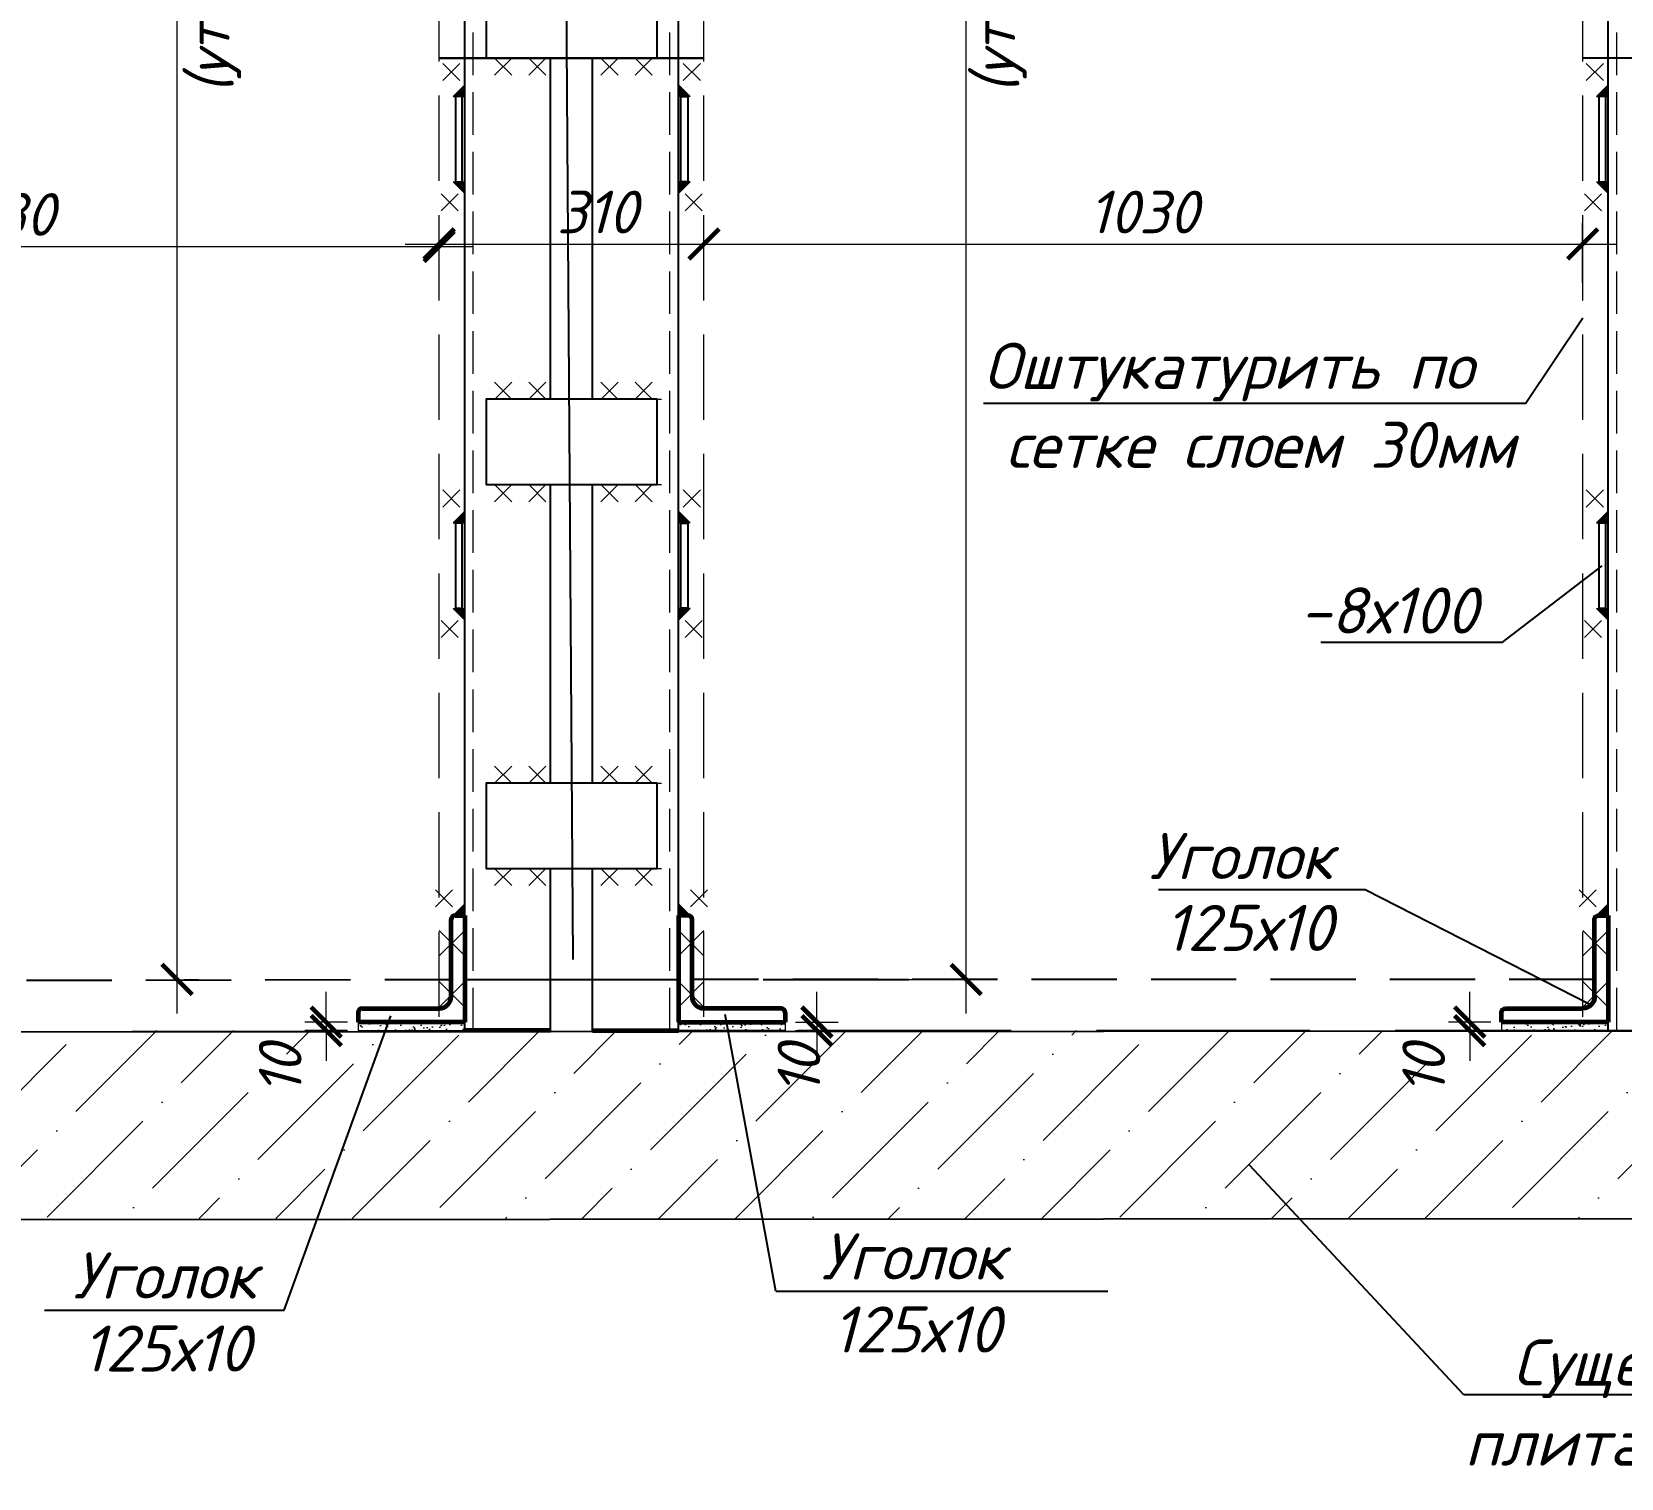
# Model space of a CAD drawing. Header units: millimetres. Extents: x 749182 to 2267578, y 70462 to 311449.
# Drawn here: x 2113770 to 2115633, y 182643 to 184338 of the extents above; entities that cross this region are included whole.
import ezdxf

# ---------------------------------------------------------------- set-up
doc = ezdxf.new("R2010")
doc.units = ezdxf.units.MM
doc.linetypes.add('GOST2.303 4', pattern=[7, 5, -2, 0])
doc.linetypes.add('ГОСТ 2.303 4', pattern=[7, 5, -2, 0])
doc.layers.get('Defpoints').update_dxf_attribs({"color": 255})
for name, color, linetype, lineweight in [('1Стены', 252, 'Continuous', 25), ('монолит', 176, 'Continuous', 50), ('Размер', 7, 'Continuous', 13), ('Размеры КР', 164, 'Continuous', 9), ('сварка', 156, 'Continuous', 9), ('штрих', 8, 'Continuous', 5)]:
    doc.layers.add(name, color=color, linetype=linetype, lineweight=lineweight)
doc.layers.add('CS_UNPLOTTED', color=254, linetype='Continuous', plot=False)
doc.layers.add('металл', color=124, linetype='Continuous')
doc.layers.add('Текст', color=7, linetype='Continuous')
doc.styles.add('GOST 2.304_new', font='isocpeur.ttf', dxfattribs={"width": 0.9, "oblique": 15})
doc.styles.add('М2', font='isocpeui.ttf')
doc.dimstyles.new('SPDS', dxfattribs={"dimscale": 25, "dimtxt": 2.5, "dimasz": 1.77, "dimexe": 1.25, "dimexo": 0.625, "dimtad": 1, "dimdec": 0, "dimrnd": 0.001, "dimtxsty": 'GOST 2.304_new', "dimblk": 'ARCHTICK', "dimcen": 2.5, "dimdle": 2, "dimclrt": 256, "dimazin": 2, "dimtfac": 0.75, "dimtdec": 0, "dimtmove": 1, "dimatfit": 3, "dimfxl": 0, "dimtolj": 1, "dimlwd": 9, "dimlwe": 9, "dimarcsym": 0})
doc.dimstyles.new('SPDS 1_20', dxfattribs={"dimscale": 20, "dimtxt": 2.5, "dimasz": 1.77, "dimexe": 1.25, "dimexo": 0.625, "dimtad": 1, "dimdec": 0, "dimrnd": 0.001, "dimtxsty": 'М2', "dimblk": 'ARCHTICK', "dimcen": 2.5, "dimdle": 2, "dimclrt": 256, "dimadec": 0, "dimazin": 2, "dimtfac": 0.75, "dimtdec": 0, "dimtmove": 1, "dimatfit": 3, "dimfxl": 0, "dimtolj": 1, "dimlwd": 9, "dimlwe": 9, "dimarcsym": 0})

# ---------------------------------------------------------------- blocks, each defined once
blk = doc.blocks.new('свар')
at = {"layer": 'сварка', "color": 0, "linetype": 'Continuous', "ltscale": 10}
for p, q in [((10, 10), (-10, -10)), ((-10, 10), (10, -10))]:
    blk.add_line(p, q, dxfattribs=at)
blk = doc.blocks.new('_ArchTick')
at = {"color": 0, "linetype": 'ByBlock', "const_width": 0.15}
blk.add_lwpolyline([(-0.5, -0.5), (0.5, 0.5)], dxfattribs=at)
blk = doc.blocks.new('*D3144')
at = {"color": 0, "lineweight": 9, "ltscale": 20, "transparency": 16777216}
for p, q in [((2114115.2, 183177.2), (2114115.2, 183212.6)), ((2114140.1, 183177.2), (2114090.2, 183177.2)), ((2114140.1, 183167.2), (2114090.2, 183167.2)), ((2114115.2, 183177.2), (2114115.2, 183167.2)), ((2114115.2, 183167.2), (2114115.2, 183131.8))]:
    blk.add_line(p, q, dxfattribs=at)
at = {"layer": 'Defpoints', "color": 0, "lineweight": 20, "ltscale": 20, "transparency": 16777216}
for p in [(2114115.2, 183167.2), (2114152.6, 183177.2), (2114152.6, 183167.2)]:
    blk.add_point(p, dxfattribs=at)
at = {"color": 0, "lineweight": 9, "ltscale": 20, "transparency": 16777216, "xscale": 35.4, "yscale": 35.4, "zscale": 35.4}
for p, rotation in [((2114115.2, 183177.2), 270), ((2114115.2, 183167.2), 90)]:
    blk.add_blockref('_ArchTick', p, dxfattribs=dict(at, rotation=rotation))
at = {"ltscale": 20, "transparency": 16777216, "insert": (2114061.3, 183121.5), "char_height": 50, "attachment_point": 5, "rotation": 90, "style": 'М2'}
blk.add_mtext('\\A1;10', dxfattribs=at)
blk = doc.blocks.new('*D3138')
at = {"layer": 'Defpoints', "color": 0, "lineweight": 20, "ltscale": 20, "transparency": 16777216}
for p in [(2113936.2, 185527.2), (2113940.4, 185527.2), (2113936.2, 183227.2)]:
    blk.add_point(p, dxfattribs=at)
at = {"layer": 'Размер', "color": 0, "lineweight": 9, "ltscale": 20, "transparency": 16777216}
for p, q in [((2113940.4, 183187.2), (2113940.4, 185567.2)), ((2113948.7, 185527.2), (2113965.4, 185527.2)), ((2113948.7, 183227.2), (2113965.4, 183227.2))]:
    blk.add_line(p, q, dxfattribs=at)
at = {"layer": 'Размер', "color": 0, "lineweight": 9, "ltscale": 20, "transparency": 16777216, "xscale": 35.4, "yscale": 35.4, "zscale": 35.4}
for p, rotation in [((2113940.4, 185527.2), 90), ((2113940.4, 183227.2), 270)]:
    blk.add_blockref('_ArchTick', p, dxfattribs=dict(at, rotation=rotation))
at = {"layer": 'Размер', "ltscale": 20, "transparency": 16777216, "insert": (2113942, 184530.8), "char_height": 50, "width": 670.583, "attachment_point": 5, "rotation": 90, "style": 'М2'}
blk.add_mtext('\\A1;2200  \\P(уточнять по АР)', dxfattribs=at)
blk = doc.blocks.new('*D3153')
at = {"color": 0, "lineweight": 9, "ltscale": 20, "transparency": 16777216}
for p, q in [((2115455.6, 183177.2), (2115455.6, 183212.6)), ((2115480.5, 183177.2), (2115430.6, 183177.2)), ((2115480.5, 183167.2), (2115430.6, 183167.2)), ((2115455.6, 183177.2), (2115455.6, 183167.2)), ((2115455.6, 183167.2), (2115455.6, 183131.8))]:
    blk.add_line(p, q, dxfattribs=at)
at = {"layer": 'Defpoints', "color": 0, "lineweight": 20, "ltscale": 20, "transparency": 16777216}
for p in [(2115455.6, 183167.2), (2115493, 183177.2), (2115493, 183167.2)]:
    blk.add_point(p, dxfattribs=at)
at = {"color": 0, "lineweight": 9, "ltscale": 20, "transparency": 16777216, "xscale": 35.4, "yscale": 35.4, "zscale": 35.4}
for p, rotation in [((2115455.6, 183177.2), 270), ((2115455.6, 183167.2), 90)]:
    blk.add_blockref('_ArchTick', p, dxfattribs=dict(at, rotation=rotation))
at = {"ltscale": 20, "transparency": 16777216, "insert": (2115401.7, 183121.5), "char_height": 50, "attachment_point": 5, "rotation": 90, "style": 'М2'}
blk.add_mtext('\\A1;10', dxfattribs=at)
blk = doc.blocks.new('*D3155')
at = {"color": 0, "lineweight": 9, "ltscale": 20, "transparency": 16777216}
for p, q in [((2114690.4, 183177.2), (2114690.4, 183212.6)), ((2114665.5, 183177.2), (2114715.4, 183177.2)), ((2114665.5, 183167.2), (2114715.4, 183167.2)), ((2114690.4, 183177.2), (2114690.4, 183167.2)), ((2114690.4, 183167.2), (2114690.4, 183131.8))]:
    blk.add_line(p, q, dxfattribs=at)
at = {"layer": 'Defpoints', "color": 0, "lineweight": 20, "ltscale": 20, "transparency": 16777216}
for p in [(2114653, 183177.2), (2114653, 183167.2), (2114690.4, 183167.2)]:
    blk.add_point(p, dxfattribs=at)
at = {"color": 0, "lineweight": 9, "ltscale": 20, "transparency": 16777216, "xscale": 35.4, "yscale": 35.4, "zscale": 35.4}
for p, rotation in [((2114690.4, 183177.2), 270), ((2114690.4, 183167.2), 90)]:
    blk.add_blockref('_ArchTick', p, dxfattribs=dict(at, rotation=rotation))
at = {"ltscale": 20, "transparency": 16777216, "insert": (2114669.3, 183121.5), "char_height": 50, "attachment_point": 5, "rotation": 90, "style": 'М2'}
blk.add_mtext('\\A1;10', dxfattribs=at)
blk = doc.blocks.new('*D3147')
at = {"layer": 'Defpoints', "color": 0, "lineweight": 20, "ltscale": 20, "transparency": 16777216}
for p in [(2114711.4, 185527.2), (2114865.3, 185527.2), (2114780.2, 183227.2)]:
    blk.add_point(p, dxfattribs=at)
at = {"layer": 'Размер', "color": 0, "lineweight": 9, "ltscale": 20, "transparency": 16777216}
for p, q in [((2114865.3, 183187.2), (2114865.3, 185567.2)), ((2114723.9, 185527.2), (2114890.3, 185527.2)), ((2114792.7, 183227.2), (2114890.3, 183227.2))]:
    blk.add_line(p, q, dxfattribs=at)
at = {"layer": 'Размер', "color": 0, "lineweight": 9, "ltscale": 20, "transparency": 16777216, "xscale": 35.4, "yscale": 35.4, "zscale": 35.4}
for p, rotation in [((2114865.3, 185527.2), 90), ((2114865.3, 183227.2), 270)]:
    blk.add_blockref('_ArchTick', p, dxfattribs=dict(at, rotation=rotation))
at = {"layer": 'Размер', "ltscale": 20, "transparency": 16777216, "insert": (2114862.9, 184530.8), "char_height": 50, "width": 670.583, "attachment_point": 5, "rotation": 90, "style": 'М2'}
blk.add_mtext('\\A1;2200 \\P(уточнять по АР)', dxfattribs=at)
blk = doc.blocks.new('*D3148')
at = {"color": 0, "lineweight": 9, "ltscale": 20, "transparency": 16777216}
for p, q in [((2114247.6, 184058.6), (2114247.6, 184114.2)), ((2114558, 184043.8), (2114558, 184114.2)), ((2114207.6, 184089.2), (2114598, 184089.2))]:
    blk.add_line(p, q, dxfattribs=at)
at = {"layer": 'Defpoints', "color": 0, "lineweight": 20, "ltscale": 20, "transparency": 16777216}
for p in [(2114558, 184089.2), (2114247.6, 184046.1), (2114558, 184031.3)]:
    blk.add_point(p, dxfattribs=at)
at = {"color": 0, "lineweight": 9, "ltscale": 20, "transparency": 16777216, "xscale": 35.4, "yscale": 35.4, "zscale": 35.4, "rotation": 180}
blk.add_blockref('_ArchTick', (2114247.6, 184089.2), dxfattribs=at)
at = {"color": 0, "lineweight": 9, "ltscale": 20, "transparency": 16777216, "xscale": 35.4, "yscale": 35.4, "zscale": 35.4}
blk.add_blockref('_ArchTick', (2114558, 184089.2), dxfattribs=at)
at = {"ltscale": 20, "transparency": 16777216, "insert": (2114432.8, 184126.7), "char_height": 50, "attachment_point": 5, "style": 'М2'}
blk.add_mtext('\\A1;310', dxfattribs=at)
blk = doc.blocks.new('*U806')
at = {"color": 0, "linetype": 'Continuous', "lineweight": -2, "ltscale": 100}
for p, q in [((0, 0), (-8.07, 0.45)), ((-4.99, 0.28), (-7.1, -1.61)), ((-6.99, 0.39), (-5.1, -1.72)), ((-1, 0.06), (-3.11, -1.83)), ((-3, 0.17), (-1.11, -1.94))]:
    blk.add_line(p, q, dxfattribs=at)
blk = doc.blocks.new('*D3158')
at = {"layer": 'Defpoints', "color": 0, "lineweight": 20, "transparency": 16777216}
for p in [(2114247.6, 184086.4), (2113217.7, 184051.7), (2114247.6, 184046.1)]:
    blk.add_point(p, dxfattribs=at)
at = {"layer": 'Размеры КР', "color": 0, "lineweight": 9, "transparency": 16777216}
for p, q in [((2113217.7, 184064.2), (2113217.7, 184111.4)), ((2114247.6, 184058.6), (2114247.6, 184111.4)), ((2113177.7, 184086.4), (2114287.6, 184086.4))]:
    blk.add_line(p, q, dxfattribs=at)
at = {"layer": 'Размеры КР', "color": 0, "lineweight": 9, "transparency": 16777216, "xscale": 35.4, "yscale": 35.4, "zscale": 35.4, "rotation": 180}
blk.add_blockref('_ArchTick', (2113217.7, 184086.4), dxfattribs=at)
at = {"layer": 'Размеры КР', "color": 0, "lineweight": 9, "transparency": 16777216, "xscale": 35.4, "yscale": 35.4, "zscale": 35.4}
blk.add_blockref('_ArchTick', (2114247.6, 184086.4), dxfattribs=at)
at = {"layer": 'Размеры КР', "lineweight": 20, "transparency": 16777216, "insert": (2113732.7, 184123.9), "char_height": 50, "attachment_point": 5, "style": 'М2'}
blk.add_mtext('\\A1;1030', dxfattribs=at)
blk = doc.blocks.new('*D3159')
at = {"layer": 'Defpoints', "color": 0, "lineweight": 20, "transparency": 16777216}
for p in [(2115588, 184089.2), (2114558, 184045.1), (2115588, 184031.2)]:
    blk.add_point(p, dxfattribs=at)
at = {"layer": 'Размеры КР', "color": 0, "lineweight": 9, "transparency": 16777216}
for p, q in [((2114558, 184057.6), (2114558, 184114.2)), ((2115588, 184043.7), (2115588, 184114.2)), ((2114518, 184089.2), (2115628, 184089.2))]:
    blk.add_line(p, q, dxfattribs=at)
at = {"layer": 'Размеры КР', "color": 0, "lineweight": 9, "transparency": 16777216, "xscale": 35.4, "yscale": 35.4, "zscale": 35.4, "rotation": 180}
blk.add_blockref('_ArchTick', (2114558, 184089.2), dxfattribs=at)
at = {"layer": 'Размеры КР', "color": 0, "lineweight": 9, "transparency": 16777216, "xscale": 35.4, "yscale": 35.4, "zscale": 35.4}
blk.add_blockref('_ArchTick', (2115588, 184089.2), dxfattribs=at)
at = {"layer": 'Размеры КР', "lineweight": 20, "transparency": 16777216, "insert": (2115073, 184126.7), "char_height": 50, "attachment_point": 5, "style": 'М2'}
blk.add_mtext('\\A1;1030', dxfattribs=at)

msp = doc.modelspace()

# ---------------------------------------------------------------- hatches: boundary and pattern name
at = {"layer": 'Размер', "ltscale": 20}
h = msp.add_hatch(dxfattribs=at)
h.set_pattern_fill('AR-SAND', color=256, scale=0.3)
h.set_pattern_definition([(37.5, (1337799.552, 535929.439), (-0.48000939, 14.68239712), [0, -11.5824, 0, -12.954, 0, -12.3825]), (7.5, (1337799.552, 535929.439), (13.4856985, 21.504753), [0, -6.2484, 0, -10.4394, 0, -4.0005]), (327.5, (1337790.18, 535929.439), (23.7297711, 0.04311554), [0, -3.81, 0, -13.716, 0, -17.907]), (317.5, (1337790.18, 535929.439), (22.90669357, 6.6878797), [0, -1.905, 0, -8.9916, 0, -10.287])])
h.paths.add_polyline_path([(2114152.583, 183177.1856), (2114247.583, 183177.1856), (2114247.583, 183167.1856), (2114152.583, 183167.1856)])
h.paths.add_polyline_path([(2114247.583, 183177.1856), (2114277.583, 183177.1856), (2114277.583, 183167.1856), (2114247.583, 183167.1856)])
h = msp.add_hatch(dxfattribs=at)
h.set_pattern_fill('AR-SAND', color=256, scale=0.3)
h.set_pattern_definition([(37.5, (1337700.016, 535929.439), (-0.48000939, 14.68239712), [0, -11.5824, 0, -12.954, 0, -12.3825]), (7.5, (1337700.016, 535929.439), (13.4856985, 21.504753), [0, -6.2484, 0, -10.4394, 0, -4.0005]), (327.5, (1337690.643, 535929.439), (23.7297711, 0.04311554), [0, -3.81, 0, -13.716, 0, -17.907]), (317.5, (1337690.643, 535929.439), (22.90669357, 6.6878797), [0, -1.905, 0, -8.9916, 0, -10.287])])
h.paths.add_polyline_path([(2114653.0267, 183177.1856), (2114558.0267, 183177.1856), (2114558.0267, 183167.1856), (2114653.0267, 183167.1856)])
h.paths.add_polyline_path([(2114558.0267, 183177.1856), (2114528.0267, 183177.1856), (2114528.0267, 183167.1856), (2114558.0267, 183167.1856)])
h = msp.add_hatch(dxfattribs=at)
h.set_pattern_fill('AR-SAND', color=256, scale=0.3)
h.set_pattern_definition([(37.5, (1337930.016, 535929.439), (-0.48000939, 14.68239712), [0, -11.5824, 0, -12.954, 0, -12.3825]), (7.5, (1337930.016, 535929.439), (13.4856985, 21.504753), [0, -6.2484, 0, -10.4394, 0, -4.0005]), (327.5, (1337920.643, 535929.439), (23.7297711, 0.04311554), [0, -3.81, 0, -13.716, 0, -17.907]), (317.5, (1337920.643, 535929.439), (22.90669357, 6.6878797), [0, -1.905, 0, -8.9916, 0, -10.287])])
h.paths.add_polyline_path([(2115493.0562, 183177.1856), (2115588.0562, 183177.1856), (2115588.0562, 183167.1856), (2115493.0562, 183167.1856)])
h.paths.add_polyline_path([(2115588.0562, 183177.1856), (2115618.0562, 183177.1856), (2115618.0562, 183167.1856), (2115588.0562, 183167.1856)])
at = {"layer": 'сварка', "linetype": 'Continuous', "ltscale": 5}
for points in [[(2114277.5732, 184262.2834), (2114277.5732, 184275.9269), (2114263.9297, 184262.2834)], [(2114277.5732, 184262.2834), (2114277.5732, 184275.9269), (2114263.9297, 184262.2834)], [(2114528.0365, 184262.2834), (2114528.0365, 184275.9269), (2114541.68, 184262.2834)], [(2114528.0365, 184262.2834), (2114528.0365, 184275.9269), (2114541.68, 184262.2834)], [(2115618.0464, 184262.2834), (2115618.0464, 184275.9269), (2115604.4029, 184262.2834)], [(2114277.5732, 184162.0878), (2114277.5732, 184148.4444), (2114263.9297, 184162.0878)], [(2114528.0365, 184162.0878), (2114528.0365, 184148.4444), (2114541.68, 184162.0878)], [(2115618.0464, 184162.0878), (2115618.0464, 184148.4444), (2115604.4029, 184162.0878)], [(2114277.5732, 183762.2834), (2114277.5732, 183775.9269), (2114263.9297, 183762.2834)], [(2114528.0365, 183762.2834), (2114528.0365, 183775.9269), (2114541.68, 183762.2834)], [(2115618.0464, 183762.2834), (2115618.0464, 183775.9269), (2115604.4029, 183762.2834)], [(2114277.5732, 183662.0878), (2114277.5732, 183648.4444), (2114263.9297, 183662.0878)], [(2114528.0365, 183662.0878), (2114528.0365, 183648.4444), (2114541.68, 183662.0878)], [(2115618.0464, 183662.0878), (2115618.0464, 183648.4444), (2115604.4029, 183662.0878)], [(2114277.5732, 183302.1856), (2114277.5732, 183315.8291), (2114263.9297, 183302.1856)], [(2114528.0365, 183302.1856), (2114528.0365, 183315.8291), (2114541.68, 183302.1856)], [(2115618.0464, 183302.1856), (2115618.0464, 183315.8291), (2115604.4029, 183302.1856)]]:
    msp.add_hatch(color=0, dxfattribs=at).paths.add_polyline_path(points, flags=0)
at = {"layer": 'штрих', "ltscale": 15}
h = msp.add_hatch(dxfattribs=at)
h.set_pattern_fill('ANSI36', color=256, scale=20)
h.set_pattern_definition([(45, (-39730602.16, -1335511.62), (33.67596045, 123.47852166), [158.75, -31.75, 0, -31.75])])
h.paths.add_polyline_path([(2112340.1489, 183167.1856), (2112340.1489, 182947.1856), (2116256.4724, 182947.1856), (2116256.4724, 183167.1856)])

# ---------------------------------------------------------------- linework, layer by layer
at = {"ltscale": 100}
for p, q in [((2115521.1423, 183902.0865), (2115588.0464, 184002.6019)), ((2115521.1423, 183902.0865), (2114885.8003, 183902.0865)), ((2115493.5267, 183622.0654), (2115611.0173, 183712.1858)), ((2115493.5267, 183622.0654), (2115281.1115, 183622.0654)), ((2115090.7537, 183332.5586), (2115332.9962, 183332.5586)), ((2115332.9962, 183332.5586), (2115597.9459, 183197.2862)), ((2114065.7714, 182839.5241), (2114190.8678, 183184.6463)), ((2114642.333, 182861.8251), (2114582.8861, 183186.2962)), ((2115448.7447, 182740.2241), (2115197.5804, 183009.6368)), ((2114642.333, 182861.8251), (2115031.4523, 182861.8251)), ((2113784.8908, 182839.5241), (2114065.7714, 182839.5241)), ((2116076.2488, 182740.2241), (2115448.7447, 182740.2241))]:
    msp.add_line(p, q, dxfattribs=at)
at = {"layer": '1Стены', "color": 0, "linetype": 'ГОСТ 2.303 4', "lineweight": 13, "ltscale": 10}
for p, q in [((2114287.5732, 183167.1856), (2114287.5732, 185557.1856)), ((2114518.0365, 183167.1856), (2114518.0365, 185557.1856)), ((2115628.0464, 183167.1856), (2115628.0464, 185557.1856))]:
    msp.add_line(p, q, dxfattribs=at)
at = {"layer": '1Стены', "color": 0, "linetype": 'ГОСТ 2.303 4', "lineweight": 13, "ltscale": 20}
for p, q in [((2114247.5732, 183183.1856), (2114247.5732, 185527.1856)), ((2114558.0365, 183183.1856), (2114558.0365, 185527.1856)), ((2114558.0365, 183183.1856), (2114558.0365, 185527.1856)), ((2115588.0464, 183183.1856), (2115588.0464, 185527.1856))]:
    msp.add_line(p, q, dxfattribs=at)
at = {"layer": '1Стены', "color": 0, "linetype": 'GOST2.303 4', "ltscale": 20}
for p, q in [((2113203.7365, 183225.1806), (2114261.5732, 183227.1856)), ((2115602.0464, 183227.1856), (2114544.0365, 183227.1856))]:
    msp.add_line(p, q, dxfattribs=at)
at = {"layer": '1Стены', "color": 0, "linetype": 'GOST2.303 4', "ltscale": 50}
msp.add_line((2114277.5732, 183227.1856), (2114798.09, 183227.1856), dxfattribs=at)
at = {"layer": '1Стены', "color": 0, "linetype": 'ГОСТ 2.303 4', "lineweight": 13, "ltscale": 50}
for p, q in [((2113187.7365, 183165.1806), (2114277.5633, 183167.1856)), ((2115618.0464, 183167.1856), (2114528.0464, 183167.1856))]:
    msp.add_line(p, q, dxfattribs=at)
at = {"layer": 'CS_UNPLOTTED', "ltscale": 20}
msp.add_line((2114385.0019, 186075.3247), (2114404.2106, 183250.4493), dxfattribs=at)
at = {"layer": 'CS_UNPLOTTED', "ltscale": 100}
for p, q in [((2114247.5732, 184307.1856), (2114558.0365, 184307.1856)), ((2114558.0365, 184307.1856), (2114247.5732, 184307.1856)), ((2116238.0998, 184307.1856), (2115588.0464, 184307.1856))]:
    msp.add_line(p, q, dxfattribs=at)
at = {"layer": 'металл', "color": 0, "ltscale": 20}
for p, q in [((2114277.5732, 183167.1856), (2114277.5732, 185557.1856)), ((2114528.0365, 183167.1856), (2114528.0365, 185557.1856)), ((2115618.0464, 183167.1856), (2115618.0464, 185557.1856)), ((2114378.0365, 183907.1856), (2114378.0365, 184307.1856)), ((2114427.2453, 183907.1856), (2114427.2453, 184307.1856)), ((2114378.0365, 183457.1856), (2114378.0365, 183807.1856)), ((2114427.2453, 183457.1856), (2114427.2453, 183807.1856)), ((2114378.0365, 183167.1856), (2114378.0365, 183357.1856)), ((2114427.2453, 183167.1856), (2114427.2453, 183357.1856)), ((2115618.0562, 183167.1856), (2115778.0464, 183167.1856))]:
    msp.add_line(p, q, dxfattribs=at)
at = {"layer": 'металл', "color": 0, "linetype": 'Continuous', "lineweight": 60, "ltscale": 20}
for p, q in [((2114261.5732, 183207.1856), (2114261.5732, 183297.5856)), ((2114266.1732, 183302.1856), (2114277.5732, 183302.1856)), ((2114277.5732, 183302.1856), (2114277.5732, 183177.1856)), ((2114528.0365, 183302.1856), (2114528.0365, 183177.1856)), ((2114539.4365, 183302.1856), (2114528.0365, 183302.1856)), ((2114544.0365, 183207.1856), (2114544.0365, 183297.5856)), ((2114152.5732, 183188.5856), (2114152.5732, 183177.1856)), ((2114157.1732, 183193.1856), (2114247.5732, 183193.1856)), ((2114648.4365, 183193.1856), (2114558.0365, 183193.1856)), ((2114653.0365, 183188.5856), (2114653.0365, 183177.1856)), ((2114378.0365, 183167.1856), (2114277.583, 183167.1856)), ((2114427.2453, 183167.1856), (2114528.0267, 183167.1856))]:
    msp.add_line(p, q, dxfattribs=at)
at = {"layer": 'металл', "color": 0, "linetype": 'Continuous', "lineweight": 60, "ltscale": 20, "extrusion": (0, 0, -1)}
for p, q in [((2115602.0464, 183207.1856), (2115602.0464, 183297.5856)), ((2115606.6464, 183302.1856), (2115618.0464, 183302.1856)), ((2115618.0464, 183302.1856), (2115618.0464, 183177.1856)), ((2115493.0464, 183177.1856), (2115493.0464, 183188.5856)), ((2115497.6464, 183193.1856), (2115588.0464, 183193.1856)), ((2114277.5732, 183177.1856), (2114152.5732, 183177.1856)), ((2114528.0365, 183177.1856), (2114653.0365, 183177.1856)), ((2115618.0464, 183177.1856), (2115493.0464, 183177.1856))]:
    msp.add_line(p, q, dxfattribs=at)
at = {"layer": 'металл', "color": 0, "ltscale": 20}
for points in [[(2114503.0365, 184407.1856), (2114302.5732, 184407.1856), (2114302.5732, 184307.1856), (2114503.0365, 184307.1856)], [(2114274.5641, 184262.1856), (2114266.5641, 184262.1856), (2114266.5641, 184162.1856), (2114274.5641, 184162.1856)], [(2114531.0456, 184262.1856), (2114539.0456, 184262.1856), (2114539.0456, 184162.1856), (2114531.0456, 184162.1856)], [(2115615.0373, 184262.1856), (2115607.0373, 184262.1856), (2115607.0373, 184162.1856), (2115615.0373, 184162.1856)], [(2114503.0365, 183907.1856), (2114302.5732, 183907.1856), (2114302.5732, 183807.1856), (2114503.0365, 183807.1856)], [(2114274.5641, 183762.1856), (2114266.5641, 183762.1856), (2114266.5641, 183662.1856), (2114274.5641, 183662.1856)], [(2114531.0456, 183762.1856), (2114539.0456, 183762.1856), (2114539.0456, 183662.1856), (2114531.0456, 183662.1856)], [(2115615.0373, 183762.1856), (2115607.0373, 183762.1856), (2115607.0373, 183662.1856), (2115615.0373, 183662.1856)], [(2114503.0365, 183457.1856), (2114302.5732, 183457.1856), (2114302.5732, 183357.1856), (2114503.0365, 183357.1856)]]:
    msp.add_lwpolyline(points, close=True, dxfattribs=at)
at = {"layer": 'металл', "color": 0, "linetype": 'Continuous', "lineweight": 60, "ltscale": 20}
for centre, radius, start, end in [((2114266.1732, 183297.5856), 4.6, 90, 180), ((2114539.4365, 183297.5856), 4.6, 0, 90), ((2114247.5732, 183207.1856), 14, 270, 0), ((2114558.0365, 183207.1856), 14, 180, 270), ((2114157.1732, 183188.5856), 4.6, 90, 180), ((2114648.4365, 183188.5856), 4.6, 0, 90)]:
    msp.add_arc(centre, radius, start, end, dxfattribs=at)
at = {"layer": 'металл', "color": 0, "linetype": 'Continuous', "lineweight": 60, "ltscale": 20, "extrusion": (0, 0, -1)}
for centre, radius, start, end in [((-2115606.6464, 183297.5856), 4.6, 0, 90), ((-2115588.0464, 183207.1856), 14, 180, 270), ((-2115497.6464, 183188.5856), 4.6, 0, 90)]:
    msp.add_arc(centre, radius, start, end, dxfattribs=at)
at = {"layer": 'монолит', "color": 0, "lineweight": 25, "ltscale": 100}
for p, q in [((2112340.1489, 183165.1806), (2116256.4724, 183167.1856)), ((2112340.1489, 182945.1806), (2116256.4724, 182947.1856))]:
    msp.add_line(p, q, dxfattribs=at)
at = {"layer": 'Размер', "color": 0, "ltscale": 20}
for points in [[(2114277.583, 183177.1856), (2114152.583, 183177.1856), (2114152.583, 183167.1856), (2114277.583, 183167.1856)], [(2114528.0267, 183177.1856), (2114653.0267, 183177.1856), (2114653.0267, 183167.1856), (2114528.0267, 183167.1856)], [(2115618.0562, 183177.1856), (2115493.0562, 183177.1856), (2115493.0562, 183167.1856), (2115618.0562, 183167.1856)]]:
    msp.add_lwpolyline(points, close=True, dxfattribs=at)
at = {"layer": 'сварка', "color": 0, "linetype": 'Continuous', "ltscale": 5}
for p, q in [((2114277.5732, 184275.9269), (2114263.9297, 184262.2834)), ((2114277.5732, 184275.9269), (2114263.9297, 184262.2834)), ((2114263.9297, 184262.2834), (2114277.5732, 184262.2834)), ((2114263.9297, 184262.2834), (2114277.5732, 184262.2834)), ((2114277.5732, 184262.2834), (2114277.5732, 184275.9269)), ((2114277.5732, 184262.2834), (2114277.5732, 184275.9269)), ((2114528.0365, 184262.2834), (2114528.0365, 184275.9269)), ((2114528.0365, 184275.9269), (2114541.68, 184262.2834)), ((2114528.0365, 184262.2834), (2114528.0365, 184275.9269)), ((2114528.0365, 184275.9269), (2114541.68, 184262.2834)), ((2114541.68, 184262.2834), (2114528.0365, 184262.2834)), ((2114541.68, 184262.2834), (2114528.0365, 184262.2834)), ((2115618.0464, 184275.9269), (2115604.4029, 184262.2834)), ((2115604.4029, 184262.2834), (2115618.0464, 184262.2834)), ((2115618.0464, 184262.2834), (2115618.0464, 184275.9269)), ((2114277.5732, 184148.4444), (2114263.9297, 184162.0878)), ((2114263.9297, 184162.0878), (2114277.5732, 184162.0878)), ((2114277.5732, 184162.0878), (2114277.5732, 184148.4444)), ((2114528.0365, 184162.0878), (2114528.0365, 184148.4444)), ((2114528.0365, 184148.4444), (2114541.68, 184162.0878)), ((2114541.68, 184162.0878), (2114528.0365, 184162.0878)), ((2115618.0464, 184148.4444), (2115604.4029, 184162.0878)), ((2115604.4029, 184162.0878), (2115618.0464, 184162.0878)), ((2115618.0464, 184162.0878), (2115618.0464, 184148.4444)), ((2114277.5732, 183775.9269), (2114263.9297, 183762.2834)), ((2114263.9297, 183762.2834), (2114277.5732, 183762.2834)), ((2114277.5732, 183762.2834), (2114277.5732, 183775.9269)), ((2114528.0365, 183762.2834), (2114528.0365, 183775.9269)), ((2114528.0365, 183775.9269), (2114541.68, 183762.2834)), ((2114541.68, 183762.2834), (2114528.0365, 183762.2834)), ((2115618.0464, 183775.9269), (2115604.4029, 183762.2834)), ((2115604.4029, 183762.2834), (2115618.0464, 183762.2834)), ((2115618.0464, 183762.2834), (2115618.0464, 183775.9269)), ((2114277.5732, 183648.4444), (2114263.9297, 183662.0878)), ((2114263.9297, 183662.0878), (2114277.5732, 183662.0878)), ((2114277.5732, 183662.0878), (2114277.5732, 183648.4444)), ((2114528.0365, 183662.0878), (2114528.0365, 183648.4444)), ((2114528.0365, 183648.4444), (2114541.68, 183662.0878)), ((2114541.68, 183662.0878), (2114528.0365, 183662.0878)), ((2115618.0464, 183648.4444), (2115604.4029, 183662.0878)), ((2115604.4029, 183662.0878), (2115618.0464, 183662.0878)), ((2115618.0464, 183662.0878), (2115618.0464, 183648.4444)), ((2114277.5732, 183315.8291), (2114263.9297, 183302.1856)), ((2114277.5732, 183302.1856), (2114277.5732, 183315.8291)), ((2114528.0365, 183302.1856), (2114528.0365, 183315.8291)), ((2114528.0365, 183315.8291), (2114541.68, 183302.1856)), ((2115618.0464, 183315.8291), (2115604.4029, 183302.1856)), ((2115618.0464, 183302.1856), (2115618.0464, 183315.8291)), ((2114263.9297, 183302.1856), (2114277.5732, 183302.1856)), ((2114541.68, 183302.1856), (2114528.0365, 183302.1856)), ((2115604.4029, 183302.1856), (2115618.0464, 183302.1856))]:
    msp.add_line(p, q, dxfattribs=at)
at = {"layer": 'сварка', "color": 0, "linetype": 'Continuous', "ltscale": 15}
for p, q in [((2114277.583, 183302.1856), (2114277.583, 183177.1856)), ((2114528.0267, 183302.1856), (2114528.0267, 183177.1856)), ((2115618.0562, 183302.1856), (2115618.0562, 183177.1856)), ((2114277.583, 183284.6856), (2114247.583, 183254.6856)), ((2114277.583, 183254.6856), (2114247.583, 183284.6856)), ((2114528.0267, 183284.6856), (2114558.0267, 183254.6856)), ((2114528.0267, 183254.6856), (2114558.0267, 183284.6856)), ((2115618.0562, 183284.6856), (2115588.0562, 183254.6856)), ((2115618.0562, 183254.6856), (2115588.0562, 183284.6856)), ((2114277.583, 183224.6856), (2114247.583, 183194.6856)), ((2114277.583, 183194.6856), (2114247.583, 183224.6856)), ((2114528.0267, 183224.6856), (2114558.0267, 183194.6856)), ((2114528.0267, 183194.6856), (2114558.0267, 183224.6856)), ((2115618.0562, 183224.6856), (2115588.0562, 183194.6856)), ((2115618.0562, 183194.6856), (2115588.0562, 183224.6856))]:
    msp.add_line(p, q, dxfattribs=at)

# ---------------------------------------------------------------- block references
at = {"layer": 'Размер', "color": 0, "rotation": 270.0000000023722}
for p in [(2114261.8178, 184290.9161), (2114261.8178, 184290.9161), (2115602.291, 184290.9161), (2114259.8142, 184138.042), (2115600.2874, 184138.042), (2114261.8178, 183790.9161), (2115602.291, 183790.9161), (2114259.8142, 183638.042), (2115600.2874, 183638.042), (2114253.3988, 183322.3993), (2115593.872, 183322.3993)]:
    msp.add_blockref('свар', p, dxfattribs=at)
at = {"layer": 'Размер', "color": 0, "xscale": -1, "rotation": 89.99999999762788}
for p in [(2114543.7919, 184290.9161), (2114543.7919, 184290.9161), (2114545.7955, 184138.042), (2114543.7919, 183790.9161), (2114545.7955, 183638.042), (2114552.2109, 183322.3993)]:
    msp.add_blockref('свар', p, dxfattribs=at)
at = {"layer": 'сварка', "linetype": 'Continuous', "ltscale": 15, "yscale": 10, "zscale": 10}
for p, xscale, rotation in [((2114302.5732, 184307.1856), -10, 356.8182644325913), ((2114427.2453, 184307.1856), -10, 356.8182644325913), ((2114302.5732, 183907.1856), 10, 183.1817355674087), ((2114427.2453, 183907.1856), 10, 183.1817355674087), ((2114302.5732, 183807.1856), -10, 356.8182644325913), ((2114427.2453, 183807.1856), -10, 356.8182644325913), ((2114302.5732, 183457.1856), 10, 183.1817355674087), ((2114427.2453, 183457.1856), 10, 183.1817355674087), ((2114302.5732, 183357.1856), -10, 356.8182644325913), ((2114427.2453, 183357.1856), -10, 356.8182644325913)]:
    msp.add_blockref('*U806', p, dxfattribs=dict(at, xscale=xscale, rotation=rotation))

# ---------------------------------------------------------------- texts
at = {"layer": 'Текст', "ltscale": 20, "style": 'М2'}
for s, p in [('Оштукатурить по', (2114885.7514, 183919.4064)), ('сетке слоем 30мм', (2114911.9136, 183826.7677)), ('-8х100', (2115256.0904, 183632.6353)), ('Уголок', (2115079.6982, 183344.7924)), ('125х10', (2115097.573, 183260.6523)), ('Уголок', (2114695.2951, 182875.4339)), ('Уголок', (2113818.3662, 182853.1328)), ('125х10', (2114708.2314, 182789.9415)), ('125х10', (2113829.0753, 182767.6404)), ('Существующая', (2115506.2164, 182751.2473)), ('плита перекрытия', (2115449.7189, 182657.2473))]:
    msp.add_text(s, height=54, dxfattribs=at).set_placement(p)

# ---------------------------------------------------------------- dimensions: what is measured, and where the dimension line sits
at = {"ltscale": 20}
dim = msp.add_linear_dim(base=(2114558.0365, 184089.1618), p1=(2114247.5732, 184046.1337), p2=(2114558.0365, 184031.2853), text='310', dimstyle='SPDS', override={"dimscale": 20, "dimtxsty": 'М2', "dimfxl": 1.25, "dimtfill": 0, "dimarcsym": 1}, dxfattribs=at)
dim.commit()
dim.dimension.update_dxf_attribs({"geometry": '*D3148', "text_midpoint": (2114432.7657, 184089.1618), "dimtype": 160})
for base, p1, p2, picture, middle in [((2114115.1683, 183167.1856), (2114152.5732, 183177.1856), (2114152.5732, 183167.1856), '*D3144', (2114098.7693, 183121.5232)), ((2114690.4414, 183167.1856), (2114653.0365, 183177.1856), (2114653.0365, 183167.1856), '*D3155', (2114706.8404, 183121.5232)), ((2115455.6415, 183167.1856), (2115493.0464, 183177.1856), (2115493.0464, 183167.1856), '*D3153', (2115439.2425, 183121.5232))]:
    dim = msp.add_linear_dim(base=base, p1=p1, p2=p2, angle=90, dimstyle='SPDS', override={"dimscale": 20, "dimtxsty": 'М2', "dimfxl": 1.25, "dimtfill": 0, "dimarcsym": 1}, dxfattribs=at)
    dim.commit()
    dim.dimension.update_dxf_attribs({"geometry": picture, "text_midpoint": middle, "dimtype": 160})
at = {"layer": 'Размер', "ltscale": 20}
for base, p1, p2, text, picture, middle in [((2113940.4379, 185527.1856), (2113936.1714, 183227.1856), (2113936.1714, 185527.1856), '2200  \\P(уточнять по АР)', '*D3138', (2114031.1241, 184530.8197)), ((2114865.345, 185527.1856), (2114780.1845, 183227.1856), (2114711.4383, 185527.1856), '2200 \\P(уточнять по АР)', '*D3147', (2114952.1037, 184530.8197))]:
    dim = msp.add_linear_dim(base=base, p1=p1, p2=p2, angle=90, text=text, dimstyle='SPDS 1_20', override={"dimtxsty": 'М2'}, dxfattribs=at)
    dim.commit()
    dim.dimension.update_dxf_attribs({"geometry": picture, "text_midpoint": middle, "dimtype": 160})
at = {"layer": 'Размеры КР', "lineweight": 20}
for base, p1, p2, picture, middle in [((2114247.5732, 184086.3977), (2113217.7365, 184051.6529), (2114247.5732, 184046.1337), '*D3158', (2113732.6549, 184123.8977)), ((2115588.0464, 184089.1618), (2114558.0365, 184045.0973), (2115588.0464, 184031.1589), '*D3159', (2115073.0415, 184126.6618))]:
    dim = msp.add_linear_dim(base=base, p1=p1, p2=p2, dimstyle='SPDS 1_20', dxfattribs=at)
    dim.commit()
    dim.dimension.update_dxf_attribs({"geometry": picture, "text_midpoint": middle})

doc.saveas('drawing.dxf')
